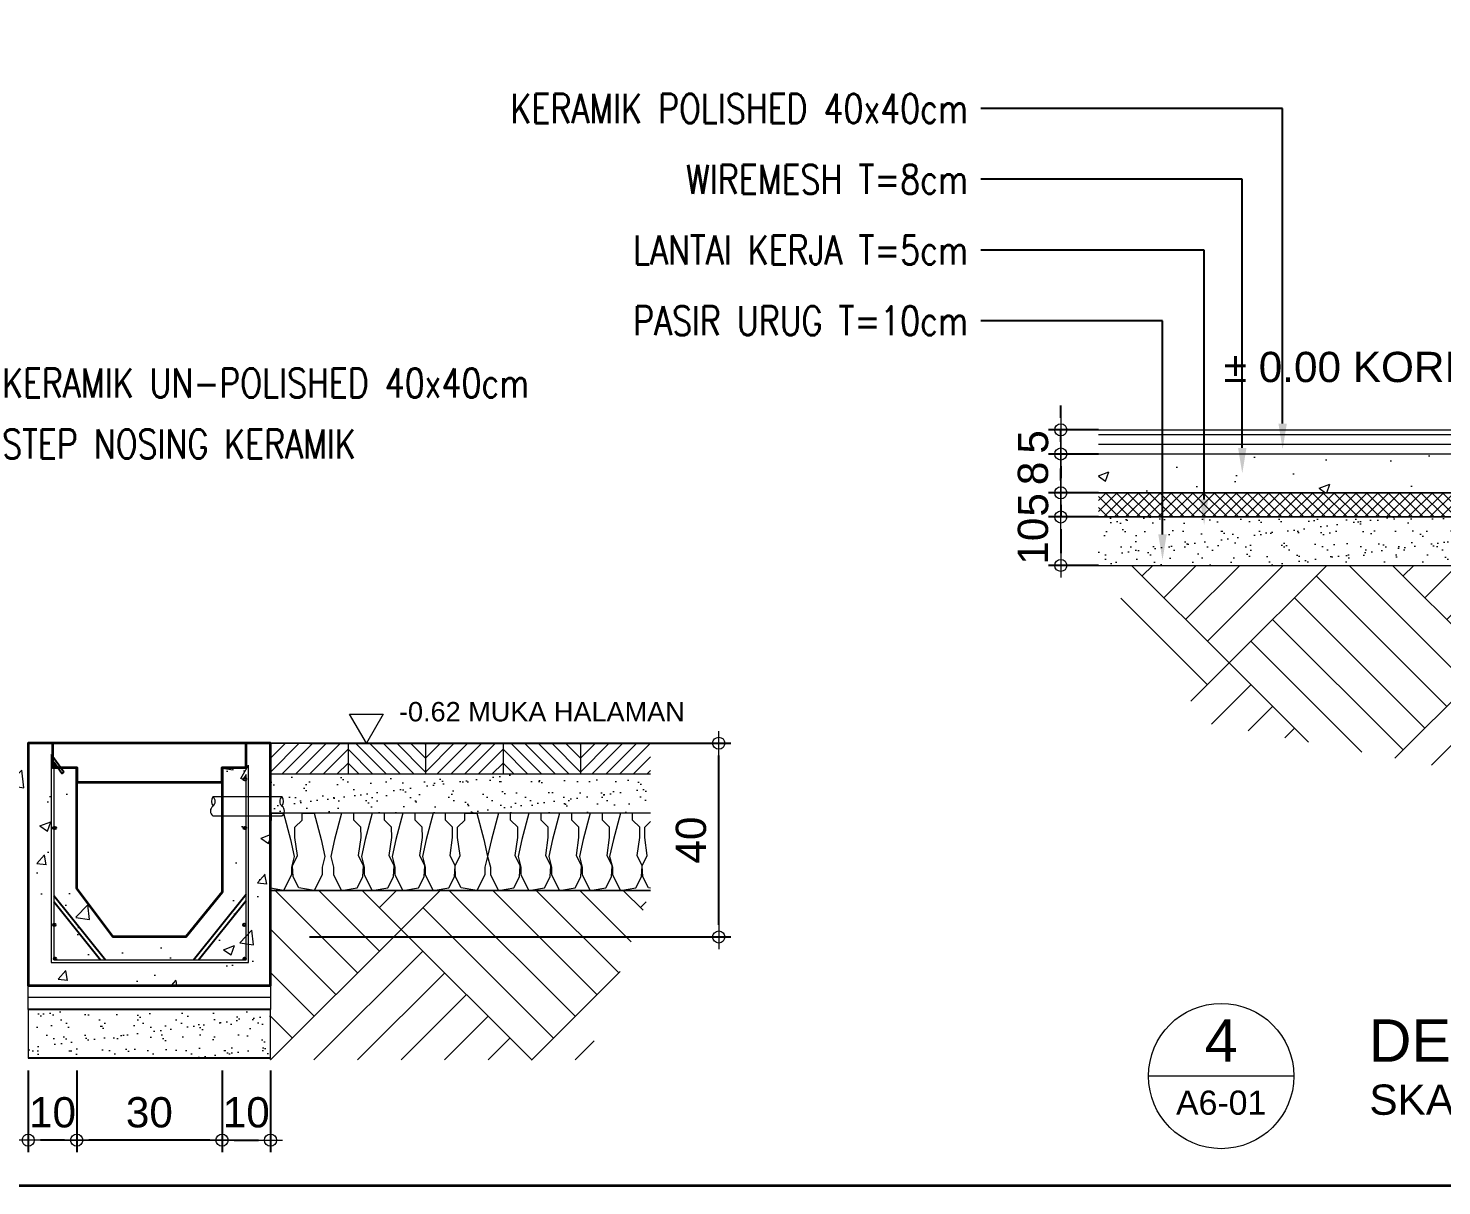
# Model space of a CAD drawing. Header units: millimetres. Extents: x -11 to 1625, y -267 to 180.
# Drawn here: x 1025.24 to 1036.91, y 119 to 128.56 of the extents above; entities that cross this region are included whole.
import ezdxf
from ezdxf import colors
from ezdxf.entities.mleader import LeaderData, LeaderLine
from ezdxf.enums import TextEntityAlignment as Align
from ezdxf.math import Vec2, Vec3

# ---------------------------------------------------------------- set-up
doc = ezdxf.new("R2010")
doc.units = ezdxf.units.MM
for name, color, linetype, lineweight in [('ars', 11, 'Continuous', 5), ('ARSIR BETON', 47, 'Continuous', 5), ('ARSIR WARNA', 43, 'Continuous', 0), ('balok', 111, 'Continuous', 35), ('bata', 5, 'Continuous', 25), ('GRS KOP', 1, 'Continuous', 35), ('kop', 7, 'Continuous', 20), ('lan', 7, 'Continuous', 15), ('not', 7, 'Continuous', 20), ('pla', 213, 'Continuous', 15), ('tem', 5, 'Continuous', 20), ('TEXT KETERANGAN', 7, 'Continuous', 9), ('u', 6, 'Continuous', 20)]:
    doc.layers.add(name, color=color, linetype=linetype, lineweight=lineweight)
doc.styles.add('ATTR', font='romans.shx', dxfattribs={"width": 0.8, "height": 1.735066})
doc.styles.add('BARU', font='complex.shx')
doc.styles.add('S', font='SIMPLEX', dxfattribs={"width": 1.1})
doc.styles.get("Standard").update_dxf_attribs({"font": 'ARIALUNI.TTF'})
doc.linetypes.add('BATTING', pattern='A,0.0001,-0.1,[134,ltypeshp.shx,S=0.1,R=0,X=-0.1,Y=0],-0.2,[134,ltypeshp.shx,S=0.1,R=180,X=0.1,Y=0],-0.1', length=0.4001)
doc.dimstyles.new('SK-25', dxfattribs={"dimtxt": 0.25, "dimasz": 0.1, "dimexe": 0.1, "dimexo": 0, "dimgap": 0.1, "dimtad": 1, "dimdec": 0, "dimlfac": 25, "dimzin": 12, "dimdsep": 46, "dimtxsty": 'Standard', "dimblk": 'BULAT', "dimcen": 0.1, "dimclrd": 256, "dimadec": 0, "dimazin": 3, "dimtfac": 1, "dimtdec": 0, "dimtofl": 0, "dimtmove": 0, "dimatfit": 3, "dimldrblk": 'BULAT', "dimfxl": 0, "dimtolj": 1, "dimtzin": 0, "dimarcsym": 0})

# ---------------------------------------------------------------- blocks, each defined once
blk = doc.blocks.new('kop')
at = {"layer": 'GRS KOP'}
blk.add_lwpolyline([(1, 54), (83, 54), (83, 1), (1, 1)], close=True, dxfattribs=at)
at = {"layer": 'kop', "style": 'BARU', "flags": 4}
for p, height in [((73.8, 5.4), 0.35), ((80.303, 5.382), 0.25), ((73.8, 4.9), 0.35), ((80.303, 4.882), 0.25), ((73.8, 4.4), 0.35), ((80.303, 4.382), 0.25)]:
    blk.add_attdef('-', p, '', height=height, dxfattribs=at)
at = {"layer": 'kop', "flags": 4}
for tag, p in [('AR-00', (78.057, 2.648)), ('00', (81.238, 2.647))]:
    blk.add_attdef(tag, text='', height=0.35, dxfattribs=at).set_placement(p, align=Align.MIDDLE)
blk = doc.blocks.new('BULAT')
for p, q in [((-1, 0), (1, 0)), ((0, -1), (0, 1))]:
    blk.add_line(p, q)
blk.add_circle((0, 0), 0.5)
blk = doc.blocks.new('*D1199')
at = {"layer": 'Defpoints', "color": 0}
for p in [(1034.075, 124.524), (1033.763, 124.124), (1034.075, 124.124)]:
    blk.add_point(p, dxfattribs=at)
at = {"layer": 'u', "color": 0, "lineweight": -2}
for p, q in [((1034.075, 124.524), (1033.663, 124.524)), ((1034.075, 124.124), (1033.663, 124.124))]:
    blk.add_line(p, q, dxfattribs=at)
at = {"layer": 'u', "lineweight": -2}
blk.add_line((1033.763, 124.424), (1033.763, 124.224), dxfattribs=at)
at = {"layer": 'u', "lineweight": -2, "xscale": 0.1, "yscale": 0.1, "zscale": 0.1}
for p, rotation in [((1033.763, 124.524), 90), ((1033.763, 124.124), 270)]:
    blk.add_blockref('BULAT', p, dxfattribs=dict(at, rotation=rotation))
at = {"layer": 'u', "color": 0, "insert": (1033.535, 124.324), "char_height": 0.25, "attachment_point": 5, "rotation": 90}
blk.add_mtext('\\A1;10', dxfattribs=at)
blk = doc.blocks.new('*D1200')
at = {"layer": 'Defpoints', "color": 0}
for p in [(1033.763, 124.724), (1034.075, 124.724), (1034.075, 124.524)]:
    blk.add_point(p, dxfattribs=at)
at = {"layer": 'u', "lineweight": -2}
for p, q in [((1033.763, 124.824), (1033.763, 124.924)), ((1033.763, 124.424), (1033.763, 124.324))]:
    blk.add_line(p, q, dxfattribs=at)
at = {"layer": 'u', "color": 0, "lineweight": -2}
for p, q in [((1034.075, 124.724), (1033.663, 124.724)), ((1034.075, 124.524), (1033.663, 124.524))]:
    blk.add_line(p, q, dxfattribs=at)
at = {"layer": 'u', "lineweight": -2, "xscale": 0.1, "yscale": 0.1, "zscale": 0.1}
for p, rotation in [((1033.763, 124.724), 270), ((1033.763, 124.524), 90)]:
    blk.add_blockref('BULAT', p, dxfattribs=dict(at, rotation=rotation))
at = {"layer": 'u', "color": 0, "insert": (1033.536, 124.624), "char_height": 0.25, "attachment_point": 5, "rotation": 90}
blk.add_mtext('\\A1;5', dxfattribs=at)
blk = doc.blocks.new('*D1201')
at = {"layer": 'Defpoints', "color": 0}
for p in [(1033.763, 125.044), (1034.075, 125.044), (1034.075, 124.724)]:
    blk.add_point(p, dxfattribs=at)
at = {"layer": 'u', "lineweight": -2}
for p, q in [((1033.763, 125.144), (1033.763, 125.244)), ((1033.763, 124.624), (1033.763, 124.524))]:
    blk.add_line(p, q, dxfattribs=at)
at = {"layer": 'u', "color": 0, "lineweight": -2}
for p, q in [((1034.075, 125.044), (1033.663, 125.044)), ((1034.075, 124.724), (1033.663, 124.724))]:
    blk.add_line(p, q, dxfattribs=at)
at = {"layer": 'u', "lineweight": -2, "xscale": 0.1, "yscale": 0.1, "zscale": 0.1}
for p, rotation in [((1033.763, 125.044), 270), ((1033.763, 124.724), 90)]:
    blk.add_blockref('BULAT', p, dxfattribs=dict(at, rotation=rotation))
at = {"layer": 'u', "color": 0, "insert": (1033.535, 124.884), "char_height": 0.25, "attachment_point": 5, "rotation": 90}
blk.add_mtext('\\A1;8', dxfattribs=at)
blk = doc.blocks.new('*D1202')
at = {"layer": 'Defpoints', "color": 0}
for p in [(1033.763, 125.244), (1034.075, 125.244), (1034.075, 125.044)]:
    blk.add_point(p, dxfattribs=at)
at = {"layer": 'u', "lineweight": -2}
for p, q in [((1033.763, 125.344), (1033.763, 125.444)), ((1033.763, 124.944), (1033.763, 124.844))]:
    blk.add_line(p, q, dxfattribs=at)
at = {"layer": 'u', "color": 0, "lineweight": -2}
for p, q in [((1034.075, 125.244), (1033.663, 125.244)), ((1034.075, 125.044), (1033.663, 125.044))]:
    blk.add_line(p, q, dxfattribs=at)
at = {"layer": 'u', "lineweight": -2, "xscale": 0.1, "yscale": 0.1, "zscale": 0.1}
for p, rotation in [((1033.763, 125.244), 270), ((1033.763, 125.044), 90)]:
    blk.add_blockref('BULAT', p, dxfattribs=dict(at, rotation=rotation))
at = {"layer": 'u', "color": 0, "insert": (1033.536, 125.144), "char_height": 0.25, "attachment_point": 5, "rotation": 90}
blk.add_mtext('\\A1;5', dxfattribs=at)
blk = doc.blocks.new('Ndtpd')
blk.add_line((0.747, 0), (-0.747, 0))
blk.add_circle((0, 0), 0.747)
at = {"flags": 4}
for tag, height, p in [('NO', 0.5, (0, 0.148)), ('NOLBR', 0.3, (0, -0.398))]:
    blk.add_attdef(tag, text='', height=height, dxfattribs=at).set_placement(p, align=Align.CENTER)
for tag, p, height in [('NDTPD', (1.516, 0.148), 0.5), ('SKALA', (1.523, -0.398), 0.3)]:
    blk.add_attdef(tag, p, '', height=height, dxfattribs=at)
blk = doc.blocks.new('PEIL')
blk.add_lwpolyline([(-0.188, 0.325), (0.188, 0.325), (0, 0)], close=True)
at = {"style": 'S', "width": 1.1, "flags": 4}
blk.add_attdef('CAT', (0.265, 0.036), '', height=0.2, dxfattribs=at)
blk = doc.blocks.new('*D3180')
at = {"layer": 'Defpoints', "color": 0}
for p in [(1027.561, 122.655), (1030.939, 122.655), (1027.561, 121.055)]:
    blk.add_point(p, dxfattribs=at)
at = {"layer": 'u', "color": 0, "lineweight": -2}
for p, q in [((1027.561, 122.655), (1031.039, 122.655)), ((1027.561, 121.055), (1031.039, 121.055))]:
    blk.add_line(p, q, dxfattribs=at)
at = {"layer": 'u', "lineweight": -2}
blk.add_line((1030.939, 121.155), (1030.939, 122.555), dxfattribs=at)
at = {"layer": 'u', "lineweight": -2, "xscale": 0.1, "yscale": 0.1, "zscale": 0.1}
for p, rotation in [((1030.939, 122.655), 90), ((1030.939, 121.055), 270)]:
    blk.add_blockref('BULAT', p, dxfattribs=dict(at, rotation=rotation))
at = {"layer": 'u', "color": 0, "insert": (1030.711, 121.855), "char_height": 0.25, "attachment_point": 5, "rotation": 90}
blk.add_mtext('\\A1;40', dxfattribs=at)
blk = doc.blocks.new('*D3181')
at = {"layer": 'Defpoints', "color": 0}
for p in [(1025.638, 119.951), (1026.838, 119.951), (1025.638, 119.377)]:
    blk.add_point(p, dxfattribs=at)
at = {"layer": 'u', "color": 0, "lineweight": -2}
for p, q in [((1025.638, 119.951), (1025.638, 119.277)), ((1026.838, 119.951), (1026.838, 119.277))]:
    blk.add_line(p, q, dxfattribs=at)
at = {"layer": 'u', "lineweight": -2}
blk.add_line((1026.738, 119.377), (1025.738, 119.377), dxfattribs=at)
at = {"layer": 'u', "lineweight": -2, "xscale": 0.1, "yscale": 0.1, "zscale": 0.1, "rotation": 180}
blk.add_blockref('BULAT', (1025.638, 119.377), dxfattribs=at)
at = {"layer": 'u', "lineweight": -2, "xscale": 0.1, "yscale": 0.1, "zscale": 0.1}
blk.add_blockref('BULAT', (1026.838, 119.377), dxfattribs=at)
at = {"layer": 'u', "color": 0, "insert": (1026.238, 119.605), "char_height": 0.25, "attachment_point": 5}
blk.add_mtext('\\A1;30', dxfattribs=at)
blk = doc.blocks.new('*D3182')
at = {"layer": 'Defpoints', "color": 0}
for p in [(1025.238, 119.951), (1025.638, 119.951), (1025.238, 119.377)]:
    blk.add_point(p, dxfattribs=at)
at = {"layer": 'u', "color": 0, "lineweight": -2}
for p, q in [((1025.238, 119.951), (1025.238, 119.277)), ((1025.638, 119.951), (1025.638, 119.277))]:
    blk.add_line(p, q, dxfattribs=at)
at = {"layer": 'u', "lineweight": -2}
blk.add_line((1025.538, 119.377), (1025.338, 119.377), dxfattribs=at)
at = {"layer": 'u', "lineweight": -2, "xscale": 0.1, "yscale": 0.1, "zscale": 0.1, "rotation": 180}
blk.add_blockref('BULAT', (1025.238, 119.377), dxfattribs=at)
at = {"layer": 'u', "lineweight": -2, "xscale": 0.1, "yscale": 0.1, "zscale": 0.1}
blk.add_blockref('BULAT', (1025.638, 119.377), dxfattribs=at)
at = {"layer": 'u', "color": 0, "insert": (1025.438, 119.605), "char_height": 0.25, "attachment_point": 5}
blk.add_mtext('\\A1;10', dxfattribs=at)
blk = doc.blocks.new('*D3183')
at = {"layer": 'Defpoints', "color": 0}
for p in [(1026.838, 119.951), (1027.238, 119.951), (1027.238, 119.377)]:
    blk.add_point(p, dxfattribs=at)
at = {"layer": 'u', "color": 0, "lineweight": -2}
for p, q in [((1026.838, 119.951), (1026.838, 119.277)), ((1027.238, 119.951), (1027.238, 119.277))]:
    blk.add_line(p, q, dxfattribs=at)
at = {"layer": 'u', "lineweight": -2}
blk.add_line((1026.938, 119.377), (1027.138, 119.377), dxfattribs=at)
at = {"layer": 'u', "lineweight": -2, "xscale": 0.1, "yscale": 0.1, "zscale": 0.1, "rotation": 180}
blk.add_blockref('BULAT', (1026.838, 119.377), dxfattribs=at)
at = {"layer": 'u', "lineweight": -2, "xscale": 0.1, "yscale": 0.1, "zscale": 0.1}
blk.add_blockref('BULAT', (1027.238, 119.377), dxfattribs=at)
at = {"layer": 'u', "color": 0, "insert": (1027.038, 119.605), "char_height": 0.25, "attachment_point": 5}
blk.add_mtext('\\A1;10', dxfattribs=at)

msp = doc.modelspace()

# ---------------------------------------------------------------- hatches: boundary and pattern name
at = {"layer": 'ars'}
h = msp.add_hatch(dxfattribs=at)
h.set_pattern_fill('_USER', color=256, scale=0.08, angle=45, style=0, pattern_type=0)
h.set_pattern_definition([(45, (973.10708, 89.66927), (-0.05656854, 0.05656854), [])])
h.paths.add_polyline_path([(1027.8780063, 122.6547331), (1027.2380063, 122.6547331), (1027.2380063, 122.3987331), (1027.8780063, 122.3987331)])
h = msp.add_hatch(dxfattribs=at)
h.set_pattern_fill('_USER', color=256, scale=0.08, angle=45, style=0, pattern_type=0)
h.set_pattern_definition([(135, (1082.64894, 89.66927), (0.05656854, 0.05656854), [])])
h.paths.add_polyline_path([(1027.8780063, 122.3987331), (1027.8780063, 122.6547331), (1028.5180063, 122.6547331), (1028.5180063, 122.3987331)])
h = msp.add_hatch(dxfattribs=at)
h.set_pattern_fill('_USER', color=256, scale=0.08, angle=45, style=0, pattern_type=0)
h.set_pattern_definition([(45, (974.38708, 89.66927), (-0.05656854, 0.05656854), [])])
h.paths.add_polyline_path([(1029.1580063, 122.3987331), (1029.1580063, 122.6547331), (1028.5180063, 122.6547331), (1028.5180063, 122.3987331)])
h = msp.add_hatch(dxfattribs=at)
h.set_pattern_fill('_USER', color=256, scale=0.08, angle=45, style=0, pattern_type=0)
h.set_pattern_definition([(135, (1083.92894, 89.66927), (0.05656854, 0.05656854), [])])
h.paths.add_polyline_path([(1029.1580063, 122.6547331), (1029.7980063, 122.6547331), (1029.7980063, 122.3987331), (1029.1580063, 122.3987331)])
h = msp.add_hatch(dxfattribs=at)
h.set_pattern_fill('_USER', color=256, scale=0.08, angle=45, style=0, pattern_type=0)
h.set_pattern_definition([(45, (975.66708, 89.66927), (-0.05656854, 0.05656854), [])])
h.paths.add_polyline_path([(1030.3754007, 122.3987331), (1030.3754007, 122.6547331), (1029.7980063, 122.6547331), (1029.7980063, 122.3987331)])
at = {"layer": 'ARSIR BETON'}
h = msp.add_hatch(dxfattribs=at)
h.set_pattern_fill('AR-CONC', color=256, scale=0.005, style=0)
h.set_pattern_definition([(50, (541.4622, -24.2577), (0.9109233, -0.0796954), [0.09525, -1.04775]), (355, (541.4622, -24.2577), (-0.1762141, 0.9552832), [0.0762, -0.8382]), (100.451, (541.5381, -24.2644), (0.7347125, 0.8755834), [0.08095, -0.89045]), (46.1842, (541.4622, -24.0037), (1.3553952, -0.2102116), [0.142875, -1.571625]), (96.6356, (541.5751, -24.0212), (1.1870212, 1.2371278), [0.121425, -1.335675]), (351.184, (541.4622, -24.0037), (1.187023, 1.2371256), [0.1143, -1.2573]), (21, (541.5892, -24.0672), (0.7580744, -0.5113276), [0.09525, -1.04775]), (326, (541.5892, -24.0672), (0.3090101, 0.9209398), [0.0762, -0.8382]), (71.4514, (541.6524, -24.1098), (1.0670825, 0.4096143), [0.08095, -0.89045]), (37.5, (541.4622, -24.2577), (0.01544302, 0.4227752), [0, -0.82804, 0, -0.8509, 0, -0.841375]), (7.5, (541.4622, -24.2577), (0.3340983, 0.50090287), [0, -0.48514, 0, -0.80899, 0, -0.320675]), (327.5, (541.17898, -24.2577), (0.67795298, -0.02864372), [0, -0.3175, 0, -0.9906, 0, -1.31445]), (317.5, (541.052, -24.2577), (0.7406459, 0.12713246), [0, -0.41275, 0, -0.65786, 0, -0.93345])])
h.paths.add_polyline_path([(1034.0745439, 125.044002), (1034.0745439, 124.724002), (1037.7398748, 124.724002), (1037.7398748, 125.044002)])
h = msp.add_hatch(dxfattribs=at)
h.set_pattern_fill('ANSI37', color=256, scale=0.02, style=0)
h.set_pattern_definition([(45, (846.762105, 165.17691), (-0.04490128, 0.04490128), []), (135, (846.762105, 165.17691), (-0.04490128, -0.04490128), [])])
h.paths.add_polyline_path([(1037.7398748, 124.724002), (1034.0745439, 124.724002), (1034.0745439, 124.524002), (1037.7398748, 124.524002)])
h = msp.add_hatch(dxfattribs=at)
h.set_pattern_fill('AR-SAND', color=256, scale=0.004, style=0)
h.set_pattern_definition([(37.5, (154.78373, 172.0636), (-0.006400125, 0.195765295), [0, -0.154432, 0, -0.17272, 0, -0.1651]), (7.5, (154.78373, 172.0636), (0.17980931, 0.28673004), [0, -0.083312, 0, -0.139192, 0, -0.05334]), (327.5, (154.65876, 172.0636), (0.316396948, 0.000574874), [0, -0.0508, 0, -0.18288, 0, -0.23876]), (317.5, (154.65876, 172.0636), (0.30542258, 0.08917173), [0, -0.0254, 0, -0.119888, 0, -0.13716])])
h.paths.add_polyline_path([(1034.0745439, 124.524002), (1034.0745439, 124.124002), (1037.7398748, 124.124002), (1037.7398748, 124.524002)])
h = msp.add_hatch(dxfattribs=at)
h.set_pattern_fill('AR-CONC', color=256, scale=0.006, style=0, double=1)
h.set_pattern_definition([(50, (1023.438, 122.2547), (1.0931, -0.09563), [0.1143, -1.2573]), (355, (1023.438, 122.2547), (-0.21146, 1.14634), [0.09144, -1.00584]), (100.45, (1023.5291, 122.2468), (0.88166, 1.0507), [0.09714, -1.06854]), (46.18, (1023.438, 122.5595), (1.6265, -0.2523), [0.17145, -1.88595]), (96.64, (1023.5735, 122.5385), (1.4244, 1.4846), [0.1457, -1.6028]), (351.18, (1023.438, 122.5595), (1.4244, 1.4846), [0.13716, -1.50876]), (21, (1023.5904, 122.4833), (0.9097, -0.6136), [0.1143, -1.2573]), (326, (1023.5904, 122.4833), (0.3708, 1.1051), [0.09144, -1.00584]), (71.45, (1023.6662, 122.4322), (1.2805, 0.49154), [0.09714, -1.06854]), (37.5, (1023.438, 122.25473), (0.01853, 0.50733), [0, -0.99365, 0, -1.02108, 0, -1.00965]), (7.5, (1023.438, 122.25473), (0.40092, 0.60108), [0, -0.58217, 0, -0.97079, 0, -0.38481]), (327.5, (1023.09815, 122.25473), (0.81354, -0.03437), [0, -0.381, 0, -1.18872, 0, -1.57734]), (317.5, (1022.94575, 122.2547), (0.88878, 0.15256), [0, -0.4953, 0, -0.78943, 0, -1.12014])])
h.paths.add_polyline_path([(1025.2380063, 122.2547331), (1025.2380063, 122.6547331), (1023.2380063, 122.6547331), (1023.2380063, 122.2547331)])
h = msp.add_hatch(dxfattribs=at)
h.set_pattern_fill('AR-CONC', color=256, scale=0.005, style=0)
h.set_pattern_definition([(50, (523.4603, -24.287), (0.9109233, -0.0796954), [0.09525, -1.04775]), (355, (523.4603, -24.287), (-0.1762141, 0.9552832), [0.0762, -0.8382]), (100.451, (523.5362, -24.2936), (0.7347125, 0.8755834), [0.08095, -0.89045]), (46.1842, (523.4603, -24.033), (1.3553952, -0.2102116), [0.142875, -1.571625]), (96.6356, (523.5733, -24.0505), (1.1870212, 1.2371278), [0.121425, -1.335675]), (351.184, (523.4603, -24.033), (1.187023, 1.2371256), [0.1143, -1.2573]), (21, (523.5873, -24.0965), (0.7580744, -0.5113276), [0.09525, -1.04775]), (326, (523.5873, -24.0965), (0.3090101, 0.9209398), [0.0762, -0.8382]), (71.4514, (523.6505, -24.1391), (1.0670825, 0.4096143), [0.08095, -0.89045]), (37.5, (523.46032, -24.287), (0.01544302, 0.4227752), [0, -0.82804, 0, -0.8509, 0, -0.841375]), (7.5, (523.4603, -24.287), (0.3340983, 0.50090287), [0, -0.48514, 0, -0.80899, 0, -0.320675]), (327.5, (523.1771, -24.287), (0.67795298, -0.02864372), [0, -0.3175, 0, -0.9906, 0, -1.31445]), (317.5, (523.0501, -24.287), (0.7406459, 0.12713246), [0, -0.41275, 0, -0.65786, 0, -0.93345])])
h.paths.add_polyline_path([(1027.0380063, 122.4547331), (1026.8380063, 122.4547331), (1026.8380063, 122.2148661), (1027.2380063, 122.2148661), (1027.2380063, 122.6547331), (1027.0380063, 122.6547331)])
h.paths.add_polyline_path([(1025.6380063, 122.4547331), (1025.4380063, 122.4547331), (1025.4380063, 122.6547331), (1025.2380063, 122.6547331), (1025.2380063, 120.6547331), (1027.2380063, 120.6547331), (1027.2380063, 122.0547331), (1026.8380063, 122.0547331), (1026.8380063, 121.6259923), (1026.8346339, 121.621176), (1026.8339971, 121.4259923), (1026.5380063, 121.0547331), (1025.9380063, 121.0547331), (1025.6380063, 121.4547331)])
h = msp.add_hatch(dxfattribs=at)
h.set_pattern_fill('AR-SAND', color=256, scale=0.004, style=0)
h.set_pattern_definition([(37.5, (52.10623, -1.24893), (-0.006400125, 0.195765295), [0, -0.154432, 0, -0.17272, 0, -0.1651]), (7.5, (52.10623, -1.24893), (0.17980931, 0.28673004), [0, -0.083312, 0, -0.139192, 0, -0.05334]), (327.5, (51.98127, -1.24893), (0.316396948, 0.000574874), [0, -0.0508, 0, -0.18288, 0, -0.23876]), (317.5, (51.98127, -1.24893), (0.30542258, 0.08917173), [0, -0.0254, 0, -0.119888, 0, -0.13716])])
h.paths.add_polyline_path([(1030.3754007, 122.0787331), (1030.3754007, 122.3987331), (1027.2380063, 122.3987331), (1027.2380063, 122.0787331)])
h = msp.add_hatch(dxfattribs=at)
h.set_pattern_fill('AR-SAND', color=256, scale=0.004, style=0)
h.set_pattern_definition([(37.5, (1504.07334, 15.08494), (-0.006400125, 0.195765295), [0, -0.154432, 0, -0.17272, 0, -0.1651]), (7.5, (1504.07334, 15.08494), (0.17980931, 0.28673004), [0, -0.083312, 0, -0.139192, 0, -0.05334]), (327.5, (1503.94837, 15.08494), (0.31639695, 0.000574874), [0, -0.0508, 0, -0.18288, 0, -0.23876]), (317.5, (1503.94837, 15.08494), (0.30542258, 0.08917173), [0, -0.0254, 0, -0.119888, 0, -0.13716])])
h.paths.add_polyline_path([(1025.2380063, 120.0547331), (1027.2380063, 120.0547331), (1027.2380063, 120.4547331), (1025.2380063, 120.4547331)])
at = {"layer": 'ARSIR WARNA'}
h = msp.add_hatch(dxfattribs=at)
h.set_pattern_fill('AR-PARQ1', color=25, scale=0.005, angle=45, style=0)
h.set_pattern_definition([(135, (1034.0745, 120.084), (-2.15526, 2e-16), [1.524, -1.524]), (135, (1034.2541, 120.2636), (-2.15526, 2e-16), [1.524, -1.524]), (135, (1034.4338, 120.4432), (-2.15526, 2e-16), [1.524, -1.524]), (135, (1034.6134, 120.6228), (-2.15526, 2e-16), [1.524, -1.524]), (135, (1034.793, 120.8024), (-2.15526, 2e-16), [1.524, -1.524]), (135, (1034.9726, 120.982), (-2.15526, 2e-16), [1.524, -1.524]), (135, (1035.1522, 121.1616), (-2.15526, 2e-16), [1.524, -1.524]), (45, (1032.9969, 121.1616), (2.15526, -2e-16), [1.524, -1.524]), (45, (1032.8173, 121.3412), (2.15526, -2e-16), [1.524, -1.524]), (45, (1032.6377, 121.5208), (2.15526, -2e-16), [1.524, -1.524]), (45, (1032.4581, 121.7004), (2.15526, -2e-16), [1.524, -1.524]), (45, (1032.2785, 121.88), (2.15526, -2e-16), [1.524, -1.524]), (45, (1032.0989, 122.0597), (2.15526, -2e-16), [1.524, -1.524]), (45, (1031.9193, 122.2393), (2.15526, -2e-16), [1.524, -1.524])])
h.paths.add_polyline_path([(1042.6398746, 123.964002), (1038.3398748, 123.964002), (1038.3398748, 123.6052349), (1037.7398748, 123.6052349), (1037.7398748, 124.124002), (1034.0745439, 124.124002), (1034.9617424, 122.8213976), (1037.1084302, 122.422497), (1037.3247635, 122.2895287), (1037.5244557, 121.8241454), (1037.774071, 121.574832), (1039.1219934, 121.5415899), (1039.8541982, 121.3421389), (1040.6862491, 120.9598587), (1041.2354027, 120.5443363), (1041.7013512, 120.3448867), (1042.2505048, 120.1288154), (1042.6398746, 120.0840019)])
h.paths.add_polyline_path([(1040.0813316, 122.6637501), (1042.0319455, 122.6637501), (1042.0319455, 122.973982), (1040.0813316, 122.973982)], flags=24)
h = msp.add_hatch(dxfattribs=at)
h.set_pattern_fill('AR-PARQ1', color=25, scale=0.005, angle=45, style=0)
h.set_pattern_definition([(135, (1027.238, 120.0387), (-2.15526, 2e-16), [1.524, -1.524]), (135, (1027.4176, 120.2183), (-2.15526, 2e-16), [1.524, -1.524]), (135, (1027.5972, 120.398), (-2.1553, 2e-16), [1.524, -1.524]), (135, (1027.7768, 120.5775), (-2.1553, 2e-16), [1.524, -1.524]), (135, (1027.9564, 120.7572), (-2.1553, 2e-16), [1.524, -1.524]), (135, (1028.136, 120.9368), (-2.1553, 2e-16), [1.524, -1.524]), (135, (1028.3156, 121.1164), (-2.1553, 2e-16), [1.524, -1.524]), (45, (1026.1604, 121.1164), (2.15526, -2e-16), [1.524, -1.524]), (45, (1025.9808, 121.296), (2.15526, -2e-16), [1.524, -1.524]), (45, (1025.8012, 121.4756), (2.15526, -2e-16), [1.524, -1.524]), (45, (1025.6216, 121.6552), (2.15526, -2e-16), [1.524, -1.524]), (45, (1025.442, 121.8348), (2.15526, -2e-16), [1.524, -1.524]), (45, (1025.2623, 122.0144), (2.15526, -2e-16), [1.524, -1.524]), (45, (1025.0827, 122.194), (2.15526, -2e-16), [1.524, -1.524])])
h.paths.add_polyline_path([(1029.8513713, 120.0387332), (1030.3754007, 121.4387332), (1027.2380063, 121.4387332), (1027.2380063, 120.0387332)])

# ---------------------------------------------------------------- linework, layer by layer
for p, q in [((1027.2380063, 120.4547331), (1025.2380063, 120.4547331)), ((1027.2380063, 120.0547331), (1025.2380063, 120.0547331))]:
    msp.add_line(p, q)
at = {"lineweight": 9}
msp.add_lwpolyline([(1034.0745439, 124.124002), (1037.7398748, 124.124002)], dxfattribs=at)
at = {"layer": 'ars'}
for points in [[(1026.7638998, 122.214324), (1027.3327414, 122.2148661)], [(1026.7632713, 122.0547331), (1027.3327414, 122.0547331)]]:
    msp.add_lwpolyline(points, dxfattribs=at)
for points in [[(1025.2380063, 120.6547331), (1027.2380063, 120.6547331), (1027.2380063, 120.4547331), (1025.2380063, 120.4547331)], [(1025.2380063, 120.0547331), (1027.2380063, 120.0547331), (1027.2380063, 120.4547331), (1025.2380063, 120.4547331)]]:
    msp.add_lwpolyline(points, close=True, dxfattribs=at)
for centre, radius, start, end in [((1026.8173647, 122.1748329), 0.0664683, 142.96587006, 217.03412994), ((1026.7292878, 122.1748329), 0.0525122, 310.32726888, 49.67273112), ((1027.3667249, 122.1748329), 0.0525122, 130.32726888, 229.67273112), ((1027.278648, 122.1748329), 0.0664683, 322.96587006, 37.03412994), ((1026.7917618, 122.0947664), 0.0491363, 125.438378, 234.561622), ((1027.3042509, 122.0947664), 0.0491363, 305.438378, 54.561622)]:
    msp.add_arc(centre, radius, start, end, dxfattribs=at)
at = {"layer": 'ARSIR WARNA', "linetype": 'BATTING', "ltscale": 0.2}
for points in [[(1038.4998746, 125.124002), (1034.0745439, 125.124002)], [(1027.2380063, 120.5547331), (1025.2380063, 120.5547331)]]:
    msp.add_lwpolyline(points, dxfattribs=at)
at = {"layer": 'ARSIR WARNA'}
for points in [[(1027.3460392, 122.0787331), (1027.4038705, 121.8599137), (1027.4348144, 121.7206311), (1027.4121564, 121.6314364), (1027.4121564, 121.5667332), (1027.3460392, 121.4387331), (1027.2380063, 121.4571492)], [(1027.2380063, 122.012097), (1027.2454151, 122.0193291), (1027.2454151, 122.0787331), (1027.3460392, 122.078733)], [(1027.5992364, 122.0787331), (1027.6570678, 121.8599137), (1027.6880117, 121.7206311), (1027.6653537, 121.6314364), (1027.6653537, 121.5667332), (1027.5992364, 121.4387331), (1027.4706842, 121.460647), (1027.424037, 121.552505), (1027.4187054, 121.6416996), (1027.4600231, 121.7269011), (1027.4386371, 121.8755516), (1027.4399683, 121.9620839), (1027.4986124, 122.0193291), (1027.4986124, 122.0787331), (1027.5992364, 122.078733)], [(1027.8250684, 122.0787331), (1027.7672371, 121.8599137), (1027.7362932, 121.7206311), (1027.7589512, 121.6314364), (1027.7589512, 121.5667332), (1027.8250684, 121.4387331), (1027.9536206, 121.460647), (1028.0002678, 121.552505), (1028.0055995, 121.6416996), (1027.9642817, 121.7269011), (1027.9856678, 121.8755516), (1027.9843366, 121.9620839), (1027.9256925, 122.0193291), (1027.9256925, 122.0787331), (1027.8250684, 122.078733)], [(1028.0782657, 122.0787331), (1028.0204343, 121.8599137), (1027.9894905, 121.7206311), (1028.0121484, 121.6314364), (1028.0121484, 121.5667332), (1028.0782657, 121.4387331), (1028.2068179, 121.460647), (1028.2534651, 121.552505), (1028.2587968, 121.6416996), (1028.217479, 121.7269011), (1028.238865, 121.8755516), (1028.2375338, 121.9620839), (1028.1788898, 122.0193291), (1028.1788898, 122.0787331), (1028.0782657, 122.078733)], [(1028.3314629, 122.0787331), (1028.2736316, 121.8599137), (1028.2426877, 121.7206311), (1028.2653457, 121.6314364), (1028.2653457, 121.5667332), (1028.3314629, 121.4387331), (1028.4600151, 121.460647), (1028.5066623, 121.552505), (1028.511994, 121.6416996), (1028.4706762, 121.7269011), (1028.4920623, 121.8755516), (1028.4907311, 121.9620839), (1028.432087, 122.0193291), (1028.432087, 122.0787331), (1028.3314629, 122.078733)], [(1028.581127, 122.0787331), (1028.5232956, 121.8599137), (1028.4923518, 121.7206311), (1028.5150098, 121.6314364), (1028.5150098, 121.5667332), (1028.581127, 121.4387331), (1028.7096792, 121.460647), (1028.7563264, 121.552505), (1028.7616581, 121.6416996), (1028.7203403, 121.7269011), (1028.7417263, 121.8755516), (1028.7403951, 121.9620839), (1028.6817511, 122.0193291), (1028.6817511, 122.0787331), (1028.581127, 122.078733)], [(1028.9421891, 122.0787331), (1029.0000205, 121.8599137), (1029.0309644, 121.7206311), (1029.0083064, 121.6314364), (1029.0083064, 121.5667332), (1028.9421892, 121.4387331), (1028.8136369, 121.460647), (1028.7669898, 121.552505), (1028.7616581, 121.6416996), (1028.8029758, 121.7269011), (1028.7815898, 121.8755516), (1028.782921, 121.9620839), (1028.8415651, 122.0193291), (1028.8415651, 122.0787331), (1028.9421892, 122.078733)], [(1029.1197396, 122.0787331), (1029.0619082, 121.8599137), (1029.0309644, 121.7206311), (1029.0536223, 121.6314364), (1029.0536223, 121.5667332), (1029.1197396, 121.4387331), (1029.2482918, 121.460647), (1029.294939, 121.552505), (1029.3002707, 121.6416996), (1029.2589529, 121.7269011), (1029.2803389, 121.8755516), (1029.2790077, 121.9620839), (1029.2203637, 122.0193291), (1029.2203637, 122.0787331), (1029.1197396, 122.078733)], [(1029.3711771, 122.0787331), (1029.3133457, 121.8599137), (1029.2824019, 121.7206311), (1029.3050598, 121.6314364), (1029.3050598, 121.5667332), (1029.3711771, 121.4387331), (1029.4997293, 121.460647), (1029.5463765, 121.552505), (1029.5517082, 121.6416996), (1029.5103904, 121.7269011), (1029.5317764, 121.8755516), (1029.5304452, 121.9620839), (1029.4718012, 122.0193291), (1029.4718012, 122.0787331), (1029.3711771, 122.078733)], [(1029.6243743, 122.0787331), (1029.566543, 121.8599137), (1029.5355991, 121.7206311), (1029.5582571, 121.6314364), (1029.5582571, 121.5667332), (1029.6243743, 121.4387331), (1029.7529265, 121.460647), (1029.7995737, 121.552505), (1029.8049054, 121.6416996), (1029.7635876, 121.7269011), (1029.7849737, 121.8755516), (1029.7836425, 121.9620839), (1029.7249984, 122.0193291), (1029.7249984, 122.0787331), (1029.6243743, 122.078733)], [(1029.8775716, 122.0787331), (1029.8197402, 121.8599137), (1029.7887964, 121.7206311), (1029.8114543, 121.6314364), (1029.8114543, 121.5667332), (1029.8775716, 121.4387331), (1030.0061238, 121.460647), (1030.052771, 121.552505), (1030.0581027, 121.6416996), (1030.0167849, 121.7269011), (1030.0381709, 121.8755516), (1030.0368397, 121.9620839), (1029.9781957, 122.0193291), (1029.9781957, 122.0787331), (1029.8775716, 122.078733)], [(1030.1272356, 122.0787331), (1030.0694043, 121.8599137), (1030.0384604, 121.7206311), (1030.0611184, 121.6314364), (1030.0611184, 121.5667332), (1030.1272356, 121.4387331), (1030.2557878, 121.460647), (1030.302435, 121.552505), (1030.3077667, 121.6416996), (1030.266449, 121.7269011), (1030.287835, 121.8755516), (1030.2865038, 121.9620839), (1030.2278597, 122.0193291), (1030.2278597, 122.0787331), (1030.1272356, 122.078733)], [(1030.3754007, 121.4579783), (1030.3597456, 121.460647), (1030.3130984, 121.552505), (1030.3077667, 121.6416996), (1030.3490845, 121.7269011), (1030.3276984, 121.8755516), (1030.3290297, 121.9620839), (1030.3754007, 122.0073489)]]:
    msp.add_lwpolyline(points, dxfattribs=at)
at = {"layer": 'balok', "ltscale": 0.01}
for points in [[(1025.6380063, 122.6547331), (1025.2380063, 122.6547331), (1025.2380063, 120.6547331), (1027.2380063, 120.6547331), (1027.2380063, 122.6547331), (1026.8380063, 122.6547331)], [(1026.8380063, 122.4547331), (1026.8380063, 121.4259923), (1026.5380063, 121.0547331), (1025.9380063, 121.0547331), (1025.6380063, 121.4547331), (1025.6380063, 122.4547331)], [(1027.2380063, 122.2148661), (1027.2380063, 122.4547331)]]:
    msp.add_lwpolyline(points, dxfattribs=at)
msp.add_lwpolyline([(1026.8380063, 122.6547331), (1025.6380063, 122.6547331), (1025.4380063, 122.6547331), (1025.4380063, 122.4547331), (1025.6380063, 122.4547331), (1025.6380063, 122.3347331), (1026.8380063, 122.3347331), (1026.8380063, 122.4547331), (1027.0380063, 122.4547331), (1027.0380063, 122.6547331)], close=True, dxfattribs=at)
at = {"layer": 'bata', "lineweight": 9}
for p, q in [((1025.4280063, 122.5631795), (1025.4280063, 120.8447331)), ((1025.4480063, 122.4997476), (1025.4480063, 120.8647331)), ((1027.0565773, 120.8447331), (1027.0565773, 122.4726186)), ((1027.0365773, 120.8647331), (1027.0365773, 122.3979776)), ((1025.4280063, 120.8447331), (1027.0565773, 120.8447331)), ((1025.4480063, 120.8647331), (1027.0365773, 120.8647331))]:
    msp.add_line(p, q, dxfattribs=at)
at = {"layer": 'bata'}
for p, q in [((1025.5145422, 122.4047246), (1025.5309252, 122.4161961)), ((1025.4480063, 121.3976894), (1025.8743714, 120.8647331)), ((1026.6016413, 120.8647331), (1027.0365773, 121.4084031)), ((1025.4480063, 121.3464644), (1025.8333914, 120.8647331)), ((1026.6426213, 120.8647331), (1027.0365773, 121.3571781))]:
    msp.add_line(p, q, dxfattribs=at)
for points in [[(1025.5309252, 122.4161961), (1025.4280063, 122.5631795)], [(1025.5309252, 122.4161961), (1025.5145422, 122.4047246), (1025.4480063, 122.4997476)]]:
    msp.add_lwpolyline(points, dxfattribs=at)
at = {"layer": 'bata', "lineweight": 9}
msp.add_lwpolyline([(1027.0365773, 122.3979776), (1027.0117382, 122.3549549), (1026.9944177, 122.3649549), (1027.0565773, 122.4726186)], dxfattribs=at)
at = {"layer": 'bata'}
for centre in [(1025.4587441, 122.4598053), (1027.0259739, 122.3580992), (1025.4501732, 121.9547331), (1025.4501732, 121.9547331), (1025.4570678, 121.9547331), (1027.0258395, 121.9547331), (1027.0258395, 121.9547331), (1025.4530585, 121.1547331), (1027.0218303, 121.1547331), (1025.4587441, 120.8754709), (1027.0241632, 120.8754709)]:
    msp.add_circle(centre, 0.0107378, dxfattribs=at)
at = {"layer": 'lan'}
for p, q in [((1034.0745439, 125.2440019), (1038.5398746, 125.2440019)), ((1037.7398748, 125.044002), (1034.0745439, 125.044002)), ((1037.7398748, 124.524002), (1034.0745439, 124.524002)), ((1027.2380063, 122.6547331), (1028.0305962, 122.6547331)), ((1027.2380063, 122.6547331), (1027.2380063, 122.3987331)), ((1030.3754007, 122.6547331), (1027.2380063, 122.6547331)), ((1027.2380063, 122.6547331), (1027.2380063, 122.3987331)), ((1027.8780063, 122.6547331), (1027.8780063, 122.3987331)), ((1028.5180063, 122.6547331), (1028.5180063, 122.3987331)), ((1029.1580063, 122.6547331), (1029.1580063, 122.3987331)), ((1029.7980063, 122.6547331), (1029.7980063, 122.3987331)), ((1030.3754007, 122.3987331), (1027.2380063, 122.3987331)), ((1030.3754007, 122.0787331), (1027.2380063, 122.0787331)), ((1030.3754007, 121.4387332), (1027.2380063, 121.4387332))]:
    msp.add_line(p, q, dxfattribs=at)
for points in [[(1034.0745439, 125.2040019), (1038.4998746, 125.2040019), (1038.4998746, 125.0440019), (1043.2398746, 125.0440019)], [(1034.0745439, 124.724002), (1037.7398748, 124.724002), (1037.7398748, 125.044002), (1034.0745439, 125.044002)], [(1034.0745439, 124.524002), (1037.7398748, 124.524002), (1037.7398748, 124.724002), (1034.0745439, 124.724002)], [(1030.3754007, 122.0787331), (1027.2380063, 122.0787331)], [(1027.2380063, 121.4387332), (1030.3754007, 121.4387332)]]:
    msp.add_lwpolyline(points, dxfattribs=at)
at = {"layer": 'pla'}
msp.add_lwpolyline([(1027.2380063, 122.6547331), (1030.3754007, 122.6547331)], dxfattribs=at)
at = {"layer": 'tem'}
msp.add_line((1027.2380063, 122.6547331), (1027.2380063, 121.0547331), dxfattribs=at)

# ---------------------------------------------------------------- block references
at = {"layer": 'kop'}
msp.add_blockref('kop', (995.214162, 118), dxfattribs=at)
at = {"layer": 'not'}
ref = msp.add_blockref('PEIL', (1037.5332222, 125.2440019), dxfattribs=dict(at, xscale=-0.9237604307034012, yscale=0.9237604307034012, zscale=0.9237604307034012))
ref.add_attrib('CAT', '%%P 0.00 KORIDOR', (1035.1092089, 125.6381651), dxfattribs={"layer": '0', "height": 0.25, "flags": 4})
ref = msp.add_blockref('PEIL', (1028.0305962, 122.6547331), dxfattribs=dict(at, xscale=0.7390083445630039, yscale=0.739008344562822, zscale=0.739008344562826))
ref.add_attrib('CAT', '-0.62 MUKA HALAMAN', (1028.2989127, 122.8357779), dxfattribs={"layer": '0', "height": 0.16, "flags": 4})
ref = msp.add_blockref('Ndtpd', (1035.0880311, 119.9060524), dxfattribs=dict(at, xscale=0.803212851405533, yscale=0.8032128514056467, zscale=0.8032128514056226))
ref.add_attrib('NO', '4', dxfattribs={"layer": '0', "height": 0.35, "flags": 4}).set_placement((1035.0877039, 120.0245783), align=Align.CENTER)
ref.add_attrib('NDTPD', 'DETAIL POTONGAN', (1036.3057157, 120.0245783), dxfattribs={"layer": '0', "height": 0.35, "flags": 4})
ref.add_attrib('NOLBR', 'A6-01', dxfattribs={"layer": '0', "height": 0.2, "flags": 4}).set_placement((1035.0877039, 119.5860825), align=Align.CENTER)
ref.add_attrib('SKALA', 'SKALA 1 : 25', (1036.3115158, 119.5860825), dxfattribs={"layer": '0', "height": 0.25, "flags": 4})

# ---------------------------------------------------------------- dimensions: what is measured, and where the dimension line sits
at = {"layer": 'u'}
for base, p1, p2, angle, picture, middle, dimtype in [((1033.7628297, 125.2440019), (1034.0745439, 125.044002), (1034.0745439, 125.2440019), 90, '*D1202', (1033.7628297, 125.144002), 160), ((1033.7628297, 125.044002), (1034.0745439, 124.724002), (1034.0745439, 125.044002), 90, '*D1201', (1033.7628297, 124.884002), 160), ((1033.7628297, 124.724002), (1034.0745439, 124.524002), (1034.0745439, 124.724002), 90, '*D1200', (1033.7628297, 124.624002), 160), ((1033.7628297, 124.124002), (1034.0745439, 124.524002), (1034.0745439, 124.124002), 90, '*D1199', (1033.7628297, 124.324002), 160), ((1025.2380066, 119.377193), (1025.6380069, 119.9514884), (1025.2380066, 119.9514884), 180, '*D3182', (1025.4380068, 119.377193), 161), ((1027.2380058, 119.377193), (1026.8380055, 119.9514884), (1027.2380058, 119.9514884), 0, '*D3183', (1027.0380056, 119.377193), 161)]:
    dim = msp.add_linear_dim(base=base, p1=p1, p2=p2, angle=angle, dimstyle='SK-25', dxfattribs=at)
    dim.commit()
    dim.dimension.update_dxf_attribs({"geometry": picture, "text_midpoint": middle, "dimtype": dimtype})
for p1, p2, distance, picture, middle in [((1027.5605415, 121.0547331), (1027.5605415, 122.6547331), -3.3779931, '*D3180', (1030.7108061, 121.8547331)), ((1026.8380055, 119.9514884), (1025.6380069, 119.9514884), 0.5742954, '*D3181', (1026.2380062, 119.6049216))]:
    dim = msp.add_aligned_dim(p1=p1, p2=p2, distance=distance, dimstyle='SK-25', dxfattribs=at)
    dim.commit()
    dim.dimension.update_dxf_attribs({"geometry": picture, "text_midpoint": middle})

# ---------------------------------------------------------------- leaders
at = {"layer": 'TEXT KETERANGAN'}
ml = msp.add_multileader_mtext('Standard', dxfattribs=at)
ml.set_content('{\\C90;KERAMIK POLISHED 40x40cm}', color=256, style='ATTR')
ml.set_leader_properties()
ml.build(insert=Vec2(0, 0))
ml.multileader.update_dxf_attribs({"text_left_attachment_type": 2, "text_right_attachment_type": 2, "dogleg_length": 2.367, "arrow_head_size": 0.2110034})
ctx = ml.context
ctx.base_point, ctx.char_height, ctx.arrow_head_size, ctx.landing_gap_size, ctx.plane_origin = Vec3(1028.6773021, 127.8979344), 0.24, 0.2110034, 0.1055017, Vec3(1030.3751963, 127.1746269)
ctx.left_attachment, ctx.right_attachment, ctx.text_align_type = 2, 2, 2
notes = []
notes.append((ctx, [(0, (1, 1, 0), (1035.5951759, 127.8979344), (-1, 0), 2.4920133, [(0, [(1035.5951759, 125.0840019)], 0, [])])]))
ctx.mtext.insert, ctx.mtext.alignment, ctx.mtext.flow_direction = Vec3(1032.997661, 128.0179344), 3, 5
ml = msp.add_multileader_mtext('Standard', dxfattribs=at)
ml.set_content('{\\C90;WIREMESH T=8cm}', color=256, style='ATTR')
ml.set_leader_properties()
ml.build(insert=Vec2(0, 0))
ml.multileader.update_dxf_attribs({"text_left_attachment_type": 2, "text_right_attachment_type": 2, "dogleg_length": 2.367, "arrow_head_size": 0.2110034})
ctx = ml.context
ctx.base_point, ctx.char_height, ctx.arrow_head_size, ctx.landing_gap_size, ctx.plane_origin = Vec3(1030.3138735, 127.3134304), 0.24, 0.2110034, 0.1055017, Vec3(1030.3751963, 126.5901229)
ctx.left_attachment, ctx.right_attachment, ctx.text_align_type = 2, 2, 2
notes.append((ctx, [(0, (1, 1, 0), (1035.2619453, 127.3134304), (-1, 0), 2.1587827, [(0, [(1035.2619453, 124.884002)], 0, [])])]))
ctx.mtext.insert, ctx.mtext.alignment, ctx.mtext.flow_direction = Vec3(1032.997661, 127.4334304), 3, 5
ml = msp.add_multileader_mtext('Standard', dxfattribs=at)
ml.set_content('{\\C90;LANTAI KERJA T=5cm}', color=256, style='ATTR')
ml.set_leader_properties()
ml.build(insert=Vec2(0, 0))
ml.multileader.update_dxf_attribs({"text_left_attachment_type": 2, "text_right_attachment_type": 2, "dogleg_length": 2.367, "arrow_head_size": 0.2110034})
ctx = ml.context
ctx.base_point, ctx.char_height, ctx.arrow_head_size, ctx.landing_gap_size, ctx.plane_origin = Vec3(1029.8018735, 126.7289264), 0.24, 0.2110034, 0.1055017, Vec3(1030.3751963, 126.0056189)
ctx.left_attachment, ctx.right_attachment, ctx.text_align_type = 2, 2, 2
notes.append((ctx, [(0, (1, 1, 0), (1034.9468956, 126.7289264), (-1, 0), 1.843733, [(0, [(1034.9468956, 124.4584962)], 0, [])])]))
ctx.mtext.insert, ctx.mtext.alignment, ctx.mtext.flow_direction = Vec3(1032.997661, 126.8489264), 3, 5
ml = msp.add_multileader_mtext('Standard', dxfattribs=at)
ml.set_content('{\\C90;PASIR URUG T=10cm}', color=256, style='ATTR')
ml.set_leader_properties()
ml.build(insert=Vec2(0, 0))
ml.multileader.update_dxf_attribs({"text_left_attachment_type": 2, "text_right_attachment_type": 2, "dogleg_length": 2.367, "arrow_head_size": 0.2110034})
ctx = ml.context
ctx.base_point, ctx.char_height, ctx.arrow_head_size, ctx.landing_gap_size, ctx.plane_origin = Vec3(1029.8018735, 126.1444224), 0.24, 0.2110034, 0.1055017, Vec3(1030.3751963, 125.4211149)
ctx.left_attachment, ctx.right_attachment, ctx.text_align_type = 2, 2, 2
notes.append((ctx, [(0, (1, 1, 0), (1034.6032864, 126.1444224), (-1, 0), 1.5001237, [(0, [(1034.6032864, 124.1686362)], 0, [])])]))
ctx.mtext.insert, ctx.mtext.alignment, ctx.mtext.flow_direction = Vec3(1032.997661, 126.2644224), 3, 5
ml = msp.add_multileader_mtext('Standard', dxfattribs=at)
ml.set_content('{\\C90;KERAMIK UN-POLISHED 40x40cm}', color=256, style='ATTR')
ml.set_leader_properties()
ml.build(insert=Vec2(0, 0))
ml.multileader.update_dxf_attribs({"text_left_attachment_type": 2, "text_right_attachment_type": 2, "dogleg_length": 2.367, "arrow_head_size": 0.2110034})
ctx = ml.context
ctx.base_point, ctx.char_height, ctx.arrow_head_size, ctx.landing_gap_size, ctx.plane_origin = Vec3(1024.9165092, 125.6304864), 0.24, 0.2110034, 0.1055017, Vec3(1027.6444756, 125.3453581)
ctx.left_attachment, ctx.right_attachment = 2, 2
notes.append((ctx, [(0, (1, 1, 0), (1022.4244959, 125.6304864), (1, 0), 2.4920133, [(0, [(1021.5244959, 123.8547331)], 0, [])])]))
ctx.mtext.insert, ctx.mtext.flow_direction = Vec3(1025.0220109, 125.7504864), 5
ml = msp.add_multileader_mtext('Standard', dxfattribs=at)
ml.set_content('{\\C90;STEP NOSING KERAMIK}', color=256, style='ATTR')
ml.set_leader_properties()
ml.build(insert=Vec2(0, 0))
ml.multileader.update_dxf_attribs({"text_left_attachment_type": 2, "text_right_attachment_type": 2, "dogleg_length": 2.367, "arrow_head_size": 0.2110034})
ctx = ml.context
ctx.base_point, ctx.char_height, ctx.arrow_head_size, ctx.landing_gap_size, ctx.plane_origin = Vec3(1024.9165092, 125.1273691), 0.24, 0.2110034, 0.1055017, Vec3(1027.6444756, 124.7608541)
ctx.left_attachment, ctx.right_attachment = 2, 2
notes.append((ctx, [(0, (1, 1, 0), (1022.7577265, 125.1273691), (1, 0), 2.1587827, [(0, [(1022.0380063, 123.8547331)], 0, [])])]))
ctx.mtext.insert, ctx.mtext.flow_direction = Vec3(1025.0220109, 125.2473691), 5
for ctx, leaders in notes:
    for number, flags, end, landing, length, lines in leaders:
        leader = LeaderData()
        leader.index, (leader.has_last_leader_line, leader.has_dogleg_vector, leader.attachment_direction) = number, flags
        leader.last_leader_point, leader.dogleg_vector, leader.dogleg_length = Vec3(end), Vec3(landing), length
        for number, points, colour, breaks in lines:
            line = LeaderLine()
            line.index, line.vertices, line.color, line.breaks = number, Vec3.list(points), colors.encode_raw_color(colour), breaks
            leader.lines.append(line)
        ctx.leaders.append(leader)

doc.saveas('drawing.dxf')
